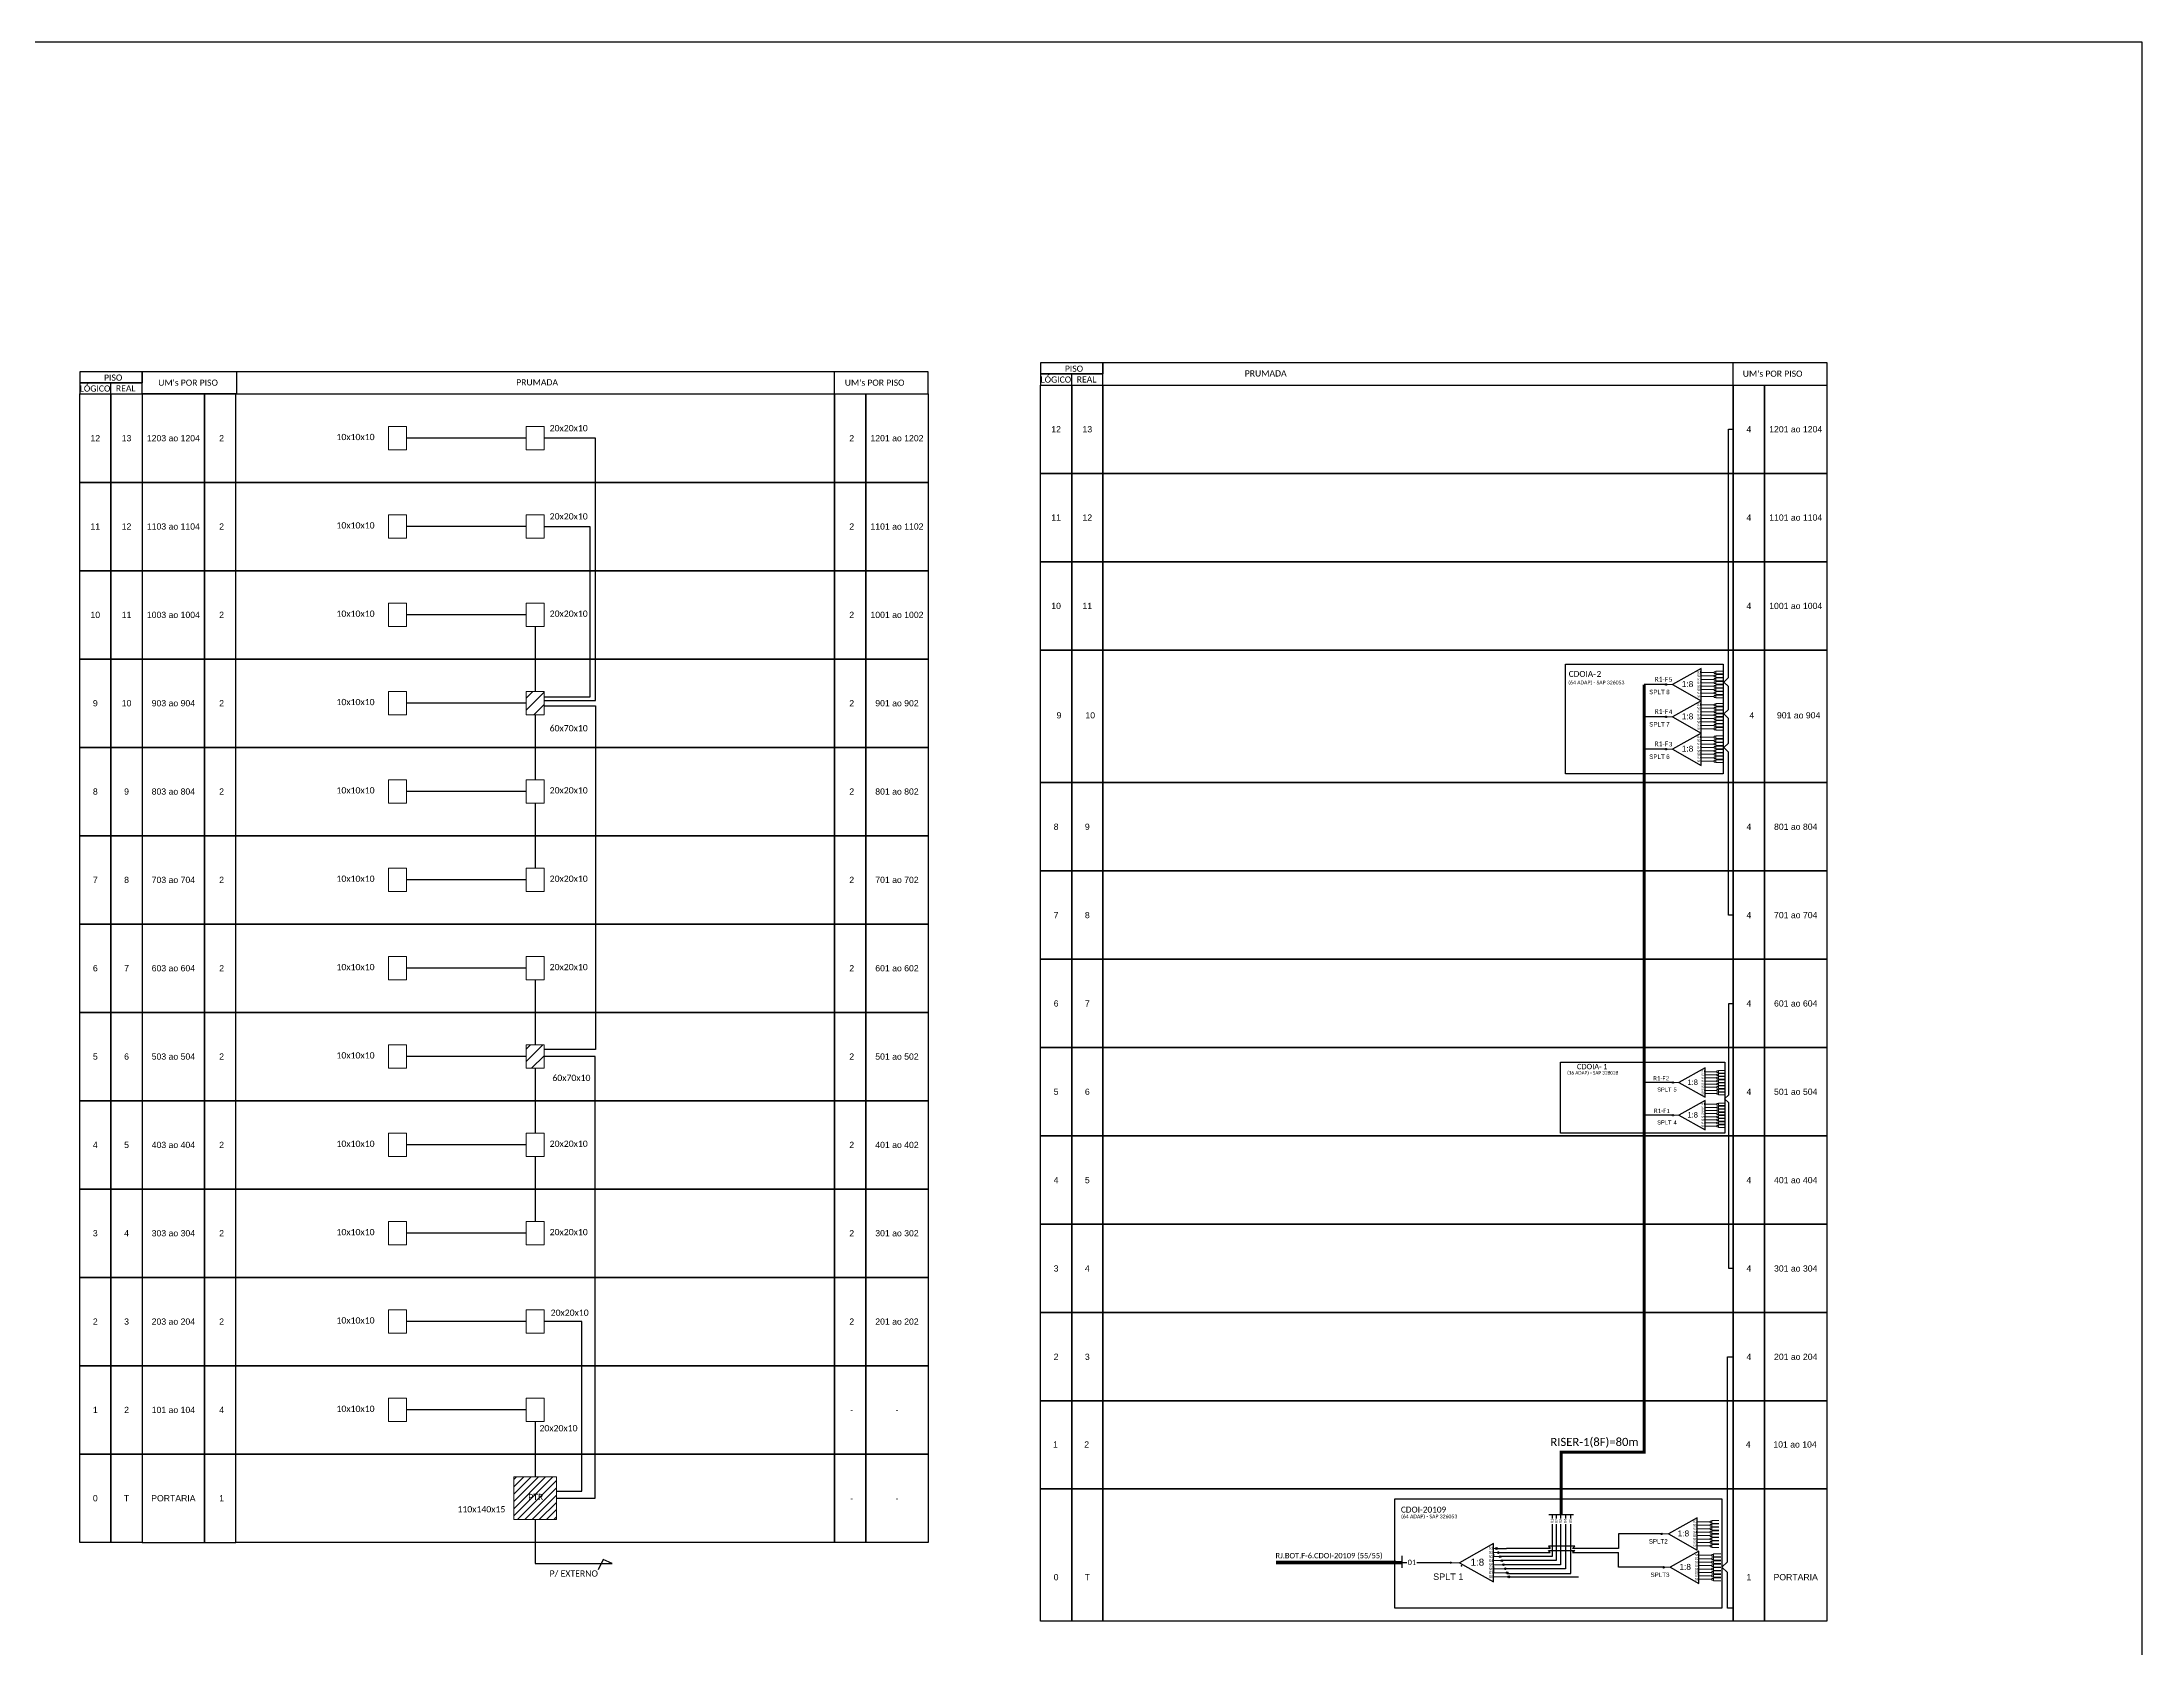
# Model space of a CAD drawing. Extents: x -89 to 749, y 705 to 1299.
# Drawn here: x 282.3 to 749.2, y 941.9 to 1299 of the extents above; entities that cross this region are included whole.
import ezdxf
from ezdxf.enums import TextEntityAlignment as Align

# ---------------------------------------------------------------- set-up
doc = ezdxf.new("R2010")
doc.units = 0
doc.styles.add('ARIAL', font='arial.ttf')
doc.styles.get("Standard").update_dxf_attribs({"font": 'arial.ttf'})
doc.styles.add('WMF-Calibri0', font='calibri.ttf')
doc.linetypes.add('RESERVA', pattern='A,0.5,-0.15,["RESERVA",Standard,S=0.18,R=0,X=0,Y=-0.1],-1.3', length=1.95)

# ---------------------------------------------------------------- blocks, each defined once
blk = doc.blocks.new('SPLT_1-8_SC-APC')
at = {"color": 1}
blk.add_lwpolyline([(-7.37, -2.1), (-17.04, -7.55), (-7.37, -13), (-7.37, -2.1)], dxfattribs=at)
at = {"color": 3, "lineweight": 0}
for points in [[(-2.99, -3.51), (-7.37, -3.51)], [(-7.37, -4.66), (-2.99, -4.66)], [(-7.37, -5.82), (-2.99, -5.82)], [(-7.37, -6.97), (-2.99, -6.97)], [(-2.41, -3.02), (-2.41, -4)], [(-2.41, -3.02), (0, -3.02)], [(-2.41, -4), (0, -4)], [(-2.41, -4.17), (-2.41, -5.16)], [(-2.41, -4.17), (0, -4.17)], [(-2.41, -5.16), (0, -5.16)], [(-2.41, -5.32), (-2.41, -6.31)], [(-2.41, -5.32), (0, -5.32)], [(-2.41, -6.31), (0, -6.31)], [(-2.41, -6.48), (-2.41, -7.46)], [(-2.41, -6.48), (0, -6.48)], [(-7.37, -8.12), (-2.99, -8.12)], [(-7.37, -9.28), (-2.99, -9.28)], [(-7.37, -10.43), (-2.99, -10.43)], [(-7.37, -11.58), (-2.99, -11.58)], [(-2.41, -7.46), (0, -7.46)], [(-2.41, -7.63), (-2.41, -8.62)], [(-2.41, -7.63), (0, -7.63)], [(-2.41, -8.62), (0, -8.62)], [(-2.41, -8.78), (-2.41, -9.77)], [(-2.41, -8.78), (0, -8.78)], [(-2.41, -9.77), (0, -9.77)], [(-2.41, -9.94), (-2.41, -10.92)], [(-2.41, -9.94), (0, -9.94)], [(-2.41, -10.92), (0, -10.92)], [(-2.41, -11.09), (-2.41, -12.08)], [(-2.41, -11.09), (0, -11.09)], [(-2.41, -12.08), (0, -12.08)]]:
    blk.add_lwpolyline(points, dxfattribs=at)
for points in [[(-2.99, -3.22), (-2.41, -3.22), (-2.41, -3.8), (-2.99, -3.8)], [(-2.99, -4.38), (-2.41, -4.38), (-2.41, -4.95), (-2.99, -4.95)], [(-2.99, -5.53), (-2.41, -5.53), (-2.41, -6.1), (-2.99, -6.1)], [(-2.99, -6.68), (-2.41, -6.68), (-2.41, -7.26), (-2.99, -7.26)], [(-2.99, -7.84), (-2.41, -7.84), (-2.41, -8.41), (-2.99, -8.41)], [(-2.99, -8.99), (-2.41, -8.99), (-2.41, -9.56), (-2.99, -9.56)], [(-2.99, -10.14), (-2.41, -10.14), (-2.41, -10.72), (-2.99, -10.72)], [(-2.99, -11.3), (-2.41, -11.3), (-2.41, -11.87), (-2.99, -11.87)]]:
    blk.add_lwpolyline(points, close=True, dxfattribs=at)
at = {"color": 1, "lineweight": 0}
blk.add_lwpolyline([(-17.04, -7.55), (-19.26, -7.55)], dxfattribs=at)
at = {"color": 1, "style": 'ARIAL'}
for s, height, p in [('1:8', 2, (-13.91, -8.4)), ('S1', 0.75, (-8.74, -3.78)), ('S2', 0.75, (-8.74, -4.97)), ('S3', 0.75, (-8.74, -6.18)), ('S4', 0.75, (-8.74, -7.36)), ('S5', 0.75, (-8.74, -8.57)), ('S6', 0.75, (-8.74, -9.69)), ('S7', 0.75, (-8.74, -10.78)), ('S8', 0.75, (-8.74, -11.9))]:
    blk.add_text(s, height=height, dxfattribs=at).set_placement(p)
blk = doc.blocks.new('SPLT_1-8_DIV_DIR')
h = blk.add_hatch(color=3)
h.dxf.hatch_style = 1
edge = h.paths.add_edge_path()
edge.add_arc((12.77, 4.04), 0.242, 0, 360)
h = blk.add_hatch(color=3)
h.dxf.hatch_style = 1
edge = h.paths.add_edge_path()
edge.add_arc((13.27, 2.88), 0.242, 0, 360)
h = blk.add_hatch(color=3)
h.dxf.hatch_style = 1
edge = h.paths.add_edge_path()
edge.add_arc((13.77, 1.73), 0.242, 0, 360)
h = blk.add_hatch(color=3)
h.dxf.hatch_style = 1
edge = h.paths.add_edge_path()
edge.add_arc((14.27, 0.58), 0.242, 0, 360)
h = blk.add_hatch(color=3)
h.dxf.hatch_style = 1
edge = h.paths.add_edge_path()
edge.add_arc((14.77, -0.58), 0.242, 0, 360)
h = blk.add_hatch(color=3)
h.dxf.hatch_style = 1
edge = h.paths.add_edge_path()
edge.add_arc((15.27, -1.73), 0.242, 0, 360)
h = blk.add_hatch(color=3)
h.dxf.hatch_style = 1
edge = h.paths.add_edge_path()
edge.add_arc((15.77, -2.88), 0.242, 0, 360)
h = blk.add_hatch(color=3)
h.dxf.hatch_style = 1
edge = h.paths.add_edge_path()
edge.add_arc((16.27, -4.04), 0.242, 0, 360)
at = {"color": 1, "lineweight": 0}
blk.add_lwpolyline([(2.22, 0), (0, 0)], dxfattribs=at)
at = {"color": 1}
blk.add_lwpolyline([(11.89, 5.45), (2.22, 0), (11.89, -5.45), (11.89, 5.45)], dxfattribs=at)
at = {"color": 7, "lineweight": 0}
for points in [[(12.77, 4.04), (11.89, 4.04)], [(11.89, 2.88), (13.27, 2.88)], [(11.89, 1.73), (13.77, 1.73)], [(11.89, 0.58), (14.27, 0.58)], [(11.89, -0.58), (14.77, -0.58)], [(11.89, -1.73), (15.27, -1.73)], [(11.89, -2.88), (15.77, -2.88)], [(11.89, -4.04), (16.27, -4.04)]]:
    blk.add_lwpolyline(points, dxfattribs=at)
at = {"color": 3}
for centre in [(12.77, 4.04), (13.27, 2.88), (13.77, 1.73), (14.27, 0.58), (14.77, -0.58), (15.27, -1.73), (15.77, -2.88), (16.27, -4.04)]:
    blk.add_circle(centre, 0.242, dxfattribs=at)
at = {"color": 1, "style": 'ARIAL'}
for s, height, p in [('1:8', 2, (5.35, -0.85)), ('S1', 0.75, (10.52, 3.77)), ('S2', 0.75, (10.52, 2.58)), ('S3', 0.75, (10.52, 1.37)), ('S4', 0.75, (10.52, 0.19)), ('S5', 0.75, (10.52, -1.02)), ('S6', 0.75, (10.52, -2.14)), ('S7', 0.75, (10.52, -3.24)), ('S8', 0.75, (10.52, -4.36))]:
    blk.add_text(s, height=height, dxfattribs=at).set_placement(p)

msp = doc.modelspace()

# ---------------------------------------------------------------- hatches: boundary and pattern name
h = msp.add_hatch()
h.set_pattern_fill('ANSI31', color=1, scale=0.6, style=0)
h.set_pattern_definition([(45, (-559.2245, 400.6272), (-1.3470384, 1.3470384), [])])
h.paths.add_polyline_path([(393.91, 1154.56), (389.94, 1154.56), (389.94, 1149.39), (393.91, 1149.39)])
h.paths.add_polyline_path([(393.91, 1075.97), (389.94, 1075.97), (389.94, 1070.8), (393.91, 1070.8)])
h = msp.add_hatch(color=3)
h.dxf.hatch_style = 1
edge = h.paths.add_edge_path()
edge.add_arc((643.37, 1156.13), 0.169, 0, 360)
h = msp.add_hatch(color=3)
h.dxf.hatch_style = 1
edge = h.paths.add_edge_path()
edge.add_arc((643.37, 1148.94), 0.169, 0, 360)
h = msp.add_hatch(color=3)
h.dxf.hatch_style = 1
edge = h.paths.add_edge_path()
edge.add_arc((643.37, 1141.75), 0.169, 0, 360)
h = msp.add_hatch(color=3)
h.dxf.hatch_style = 1
edge = h.paths.add_edge_path()
edge.add_arc((644.95, 1067.6), 0.154, 0, 360)
h = msp.add_hatch(color=3)
h.dxf.hatch_style = 1
edge = h.paths.add_edge_path()
edge.add_arc((644.95, 1060.34), 0.154, 0, 360)
h = msp.add_hatch()
h.set_pattern_fill('ANSI31', color=1, scale=0.36)
h.set_pattern_definition([(45, (105.0763, 2559.3436), (-0.80822305, 0.80822305), [])])
h.paths.add_polyline_path([(396.67, 979.9), (387.18, 979.9), (387.18, 970.42), (396.67, 970.42)])
h.paths.add_polyline_path([(390.02, 974.39), (394.11, 974.39), (394.11, 976.48), (390.02, 976.48)], flags=24)
h = msp.add_hatch(color=3)
h.dxf.hatch_style = 1
edge = h.paths.add_edge_path()
edge.add_arc((642.46, 967.23), 0.169, 0, 360)
h = msp.add_hatch(color=3)
h.dxf.hatch_style = 1
edge = h.paths.add_edge_path()
edge.add_arc((595.51, 960.82), 0.246, 0, 360)
h = msp.add_hatch(color=3)
h.dxf.hatch_style = 1
edge = h.paths.add_edge_path()
edge.add_arc((642.85, 959.8), 0.169, 0, 360)

# ---------------------------------------------------------------- linework, layer by layer
at = {"color": 5}
msp.add_line((617.33, 971.55), (622.82, 971.55), dxfattribs=at)
at = {"color": 3}
msp.add_line((605.72, 963.98), (607.96, 963.98), dxfattribs=at)
at = {"color": 2}
for p, q in [((632.84, 959.8), (632.84, 963.08)), ((642.85, 959.8), (632.84, 959.8))]:
    msp.add_line(p, q, dxfattribs=at)
for points in [[(-89.32, 705.02), (749.25, 705.02), (749.25, 1299.02), (-89.32, 1299.02), (-89.32, 705.02)], [(304.53, 1220.74), (479.32, 1220.74), (479.32, 1225.67), (304.53, 1225.67), (304.53, 1225.67), (304.53, 1223.2)], [(325.56, 1220.74), (325.56, 1225.67)], [(458.48, 1220.74), (458.48, 1225.67)], [(511.24, 1222.73), (511.24, 1225.19)], [(518.19, 1222.73), (679.21, 1222.73), (679.21, 1227.66), (518.19, 1227.66), (518.19, 1227.66), (518.19, 1225.19)], [(658.36, 1222.73), (658.36, 1227.66)], [(297.58, 1220.74), (297.58, 1223.2)], [(605.07, 962.74), (605.07, 962.21)]]:
    msp.add_lwpolyline(points)
for points in [[(290.64, 1223.2), (304.53, 1223.2), (304.53, 1225.67), (290.64, 1225.67)], [(504.3, 1225.19), (518.19, 1225.19), (518.19, 1227.66), (504.3, 1227.66)], [(504.3, 1222.73), (518.19, 1222.73), (518.19, 1225.19), (504.3, 1225.19)], [(290.64, 1220.74), (304.53, 1220.74), (304.53, 1223.2), (290.64, 1223.2)], [(290.64, 1220.74), (297.58, 1220.74), (297.58, 1201.09), (290.64, 1201.09)], [(297.58, 1220.74), (304.53, 1220.74), (304.53, 1201.09), (297.58, 1201.09)], [(318.41, 1220.74), (304.53, 1220.74), (304.53, 1201.09), (318.41, 1201.09)], [(325.36, 1220.74), (318.41, 1220.74), (318.41, 1201.09), (325.36, 1201.09)], [(325.36, 1220.74), (458.49, 1220.74), (458.49, 1201.09), (325.36, 1201.09)], [(458.49, 1220.74), (465.44, 1220.74), (465.44, 1201.09), (458.49, 1201.09)], [(465.44, 1220.74), (479.32, 1220.74), (479.32, 1201.09), (465.44, 1201.09)], [(290.64, 1201.09), (297.58, 1201.09), (297.58, 1181.44), (290.64, 1181.44)], [(297.58, 1201.09), (304.53, 1201.09), (304.53, 1181.44), (297.58, 1181.44)], [(318.41, 1201.09), (304.53, 1201.09), (304.53, 1181.44), (318.41, 1181.44)], [(325.36, 1201.09), (318.41, 1201.09), (318.41, 1181.44), (325.36, 1181.44)], [(325.36, 1201.09), (458.49, 1201.09), (458.49, 1181.44), (325.36, 1181.44)], [(458.49, 1201.09), (465.44, 1201.09), (465.44, 1181.44), (458.49, 1181.44)], [(465.44, 1201.09), (479.32, 1201.09), (479.32, 1181.44), (465.44, 1181.44)], [(290.64, 1181.44), (297.58, 1181.44), (297.58, 1161.8), (290.64, 1161.8)], [(297.58, 1181.44), (304.53, 1181.44), (304.53, 1161.8), (297.58, 1161.8)], [(318.41, 1181.44), (304.53, 1181.44), (304.53, 1161.8), (318.41, 1161.8)], [(325.36, 1181.44), (318.41, 1181.44), (318.41, 1161.8), (325.36, 1161.8)], [(325.36, 1181.44), (458.49, 1181.44), (458.49, 1161.8), (325.36, 1161.8)], [(458.49, 1181.44), (465.44, 1181.44), (465.44, 1161.8), (458.49, 1161.8)], [(465.44, 1181.44), (479.32, 1181.44), (479.32, 1161.8), (465.44, 1161.8)], [(290.64, 1161.8), (297.58, 1161.8), (297.58, 1142.15), (290.64, 1142.15)], [(297.58, 1161.8), (304.53, 1161.8), (304.53, 1142.15), (297.58, 1142.15)], [(318.41, 1161.8), (304.53, 1161.8), (304.53, 1142.15), (318.41, 1142.15)], [(325.36, 1161.8), (318.41, 1161.8), (318.41, 1142.15), (325.36, 1142.15)], [(325.36, 1161.8), (458.49, 1161.8), (458.49, 1142.15), (325.36, 1142.15)], [(458.49, 1161.8), (465.44, 1161.8), (465.44, 1142.15), (458.49, 1142.15)], [(465.44, 1161.8), (479.32, 1161.8), (479.32, 1142.15), (465.44, 1142.15)], [(290.64, 1142.15), (297.58, 1142.15), (297.58, 1122.5), (290.64, 1122.5)], [(297.58, 1142.15), (304.53, 1142.15), (304.53, 1122.5), (297.58, 1122.5)], [(318.41, 1142.15), (304.53, 1142.15), (304.53, 1122.5), (318.41, 1122.5)], [(325.36, 1142.15), (318.41, 1142.15), (318.41, 1122.5), (325.36, 1122.5)], [(325.36, 1142.15), (458.49, 1142.15), (458.49, 1122.5), (325.36, 1122.5)], [(458.49, 1142.15), (465.44, 1142.15), (465.44, 1122.5), (458.49, 1122.5)], [(465.44, 1142.15), (479.32, 1142.15), (479.32, 1122.5), (465.44, 1122.5)], [(290.64, 1122.5), (297.58, 1122.5), (297.58, 1102.86), (290.64, 1102.86)], [(297.58, 1122.5), (304.53, 1122.5), (304.53, 1102.86), (297.58, 1102.86)], [(318.41, 1122.5), (304.53, 1122.5), (304.53, 1102.86), (318.41, 1102.86)], [(325.36, 1122.5), (318.41, 1122.5), (318.41, 1102.86), (325.36, 1102.86)], [(325.36, 1122.5), (458.49, 1122.5), (458.49, 1102.86), (325.36, 1102.86)], [(458.49, 1122.5), (465.44, 1122.5), (465.44, 1102.86), (458.49, 1102.86)], [(465.44, 1122.5), (479.32, 1122.5), (479.32, 1102.86), (465.44, 1102.86)], [(290.64, 1102.86), (297.58, 1102.86), (297.58, 1083.21), (290.64, 1083.21)], [(297.58, 1102.86), (304.53, 1102.86), (304.53, 1083.21), (297.58, 1083.21)], [(318.41, 1102.86), (304.53, 1102.86), (304.53, 1083.21), (318.41, 1083.21)], [(325.36, 1102.86), (318.41, 1102.86), (318.41, 1083.21), (325.36, 1083.21)], [(325.36, 1102.86), (458.49, 1102.86), (458.49, 1083.21), (325.36, 1083.21)], [(458.49, 1102.86), (465.44, 1102.86), (465.44, 1083.21), (458.49, 1083.21)], [(465.44, 1102.86), (479.32, 1102.86), (479.32, 1083.21), (465.44, 1083.21)], [(290.64, 1083.21), (297.58, 1083.21), (297.58, 1063.57), (290.64, 1063.57)], [(297.58, 1083.21), (304.53, 1083.21), (304.53, 1063.57), (297.58, 1063.57)], [(318.41, 1083.21), (304.53, 1083.21), (304.53, 1063.57), (318.41, 1063.57)], [(325.36, 1083.21), (318.41, 1083.21), (318.41, 1063.57), (325.36, 1063.57)], [(325.36, 1083.21), (458.49, 1083.21), (458.49, 1063.57), (325.36, 1063.57)], [(458.49, 1083.21), (465.44, 1083.21), (465.44, 1063.57), (458.49, 1063.57)], [(465.44, 1083.21), (479.32, 1083.21), (479.32, 1063.57), (465.44, 1063.57)], [(290.64, 1063.57), (297.58, 1063.57), (297.58, 1043.92), (290.64, 1043.92)], [(297.58, 1063.57), (304.53, 1063.57), (304.53, 1043.92), (297.58, 1043.92)], [(318.41, 1063.57), (304.53, 1063.57), (304.53, 1043.92), (318.41, 1043.92)], [(325.36, 1063.57), (318.41, 1063.57), (318.41, 1043.92), (325.36, 1043.92)], [(325.36, 1063.57), (458.49, 1063.57), (458.49, 1043.92), (325.36, 1043.92)], [(458.49, 1063.57), (465.44, 1063.57), (465.44, 1043.92), (458.49, 1043.92)], [(465.44, 1063.57), (479.32, 1063.57), (479.32, 1043.92), (465.44, 1043.92)], [(290.64, 1043.92), (297.58, 1043.92), (297.58, 1024.27), (290.64, 1024.27)], [(297.58, 1043.92), (304.53, 1043.92), (304.53, 1024.27), (297.58, 1024.27)], [(318.41, 1043.92), (304.53, 1043.92), (304.53, 1024.27), (318.41, 1024.27)], [(325.36, 1043.92), (318.41, 1043.92), (318.41, 1024.27), (325.36, 1024.27)], [(325.36, 1043.92), (458.49, 1043.92), (458.49, 1024.27), (325.36, 1024.27)], [(458.49, 1043.92), (465.44, 1043.92), (465.44, 1024.27), (458.49, 1024.27)], [(465.44, 1043.92), (479.32, 1043.92), (479.32, 1024.27), (465.44, 1024.27)], [(290.64, 1024.27), (297.58, 1024.27), (297.58, 1004.63), (290.64, 1004.63)], [(297.58, 1024.27), (304.53, 1024.27), (304.53, 1004.63), (297.58, 1004.63)], [(318.41, 1024.27), (304.53, 1024.27), (304.53, 1004.63), (318.41, 1004.63)], [(325.36, 1024.27), (318.41, 1024.27), (318.41, 1004.63), (325.36, 1004.63)], [(325.36, 1024.27), (458.49, 1024.27), (458.49, 1004.63), (325.36, 1004.63)], [(458.49, 1024.27), (465.44, 1024.27), (465.44, 1004.63), (458.49, 1004.63)], [(465.44, 1024.27), (479.32, 1024.27), (479.32, 1004.63), (465.44, 1004.63)], [(290.64, 1004.63), (297.58, 1004.63), (297.58, 984.98), (290.64, 984.98)], [(297.58, 1004.63), (304.53, 1004.63), (304.53, 984.98), (297.58, 984.98)], [(318.41, 1004.63), (304.53, 1004.63), (304.53, 984.98), (318.41, 984.98)], [(325.36, 1004.63), (318.41, 1004.63), (318.41, 984.98), (325.36, 984.98)], [(325.36, 1004.63), (458.49, 1004.63), (458.49, 984.98), (325.36, 984.98)], [(458.49, 1004.63), (465.44, 1004.63), (465.44, 984.98), (458.49, 984.98)], [(465.44, 1004.63), (479.32, 1004.63), (479.32, 984.98), (465.44, 984.98)], [(290.64, 984.98), (297.58, 984.98), (297.58, 965.33), (290.64, 965.33)], [(297.58, 984.98), (304.53, 984.98), (304.53, 965.33), (297.58, 965.33)], [(318.41, 984.98), (304.53, 984.98), (304.53, 965.33), (318.41, 965.33)], [(325.36, 984.98), (318.41, 984.98), (318.41, 965.33), (325.36, 965.33)], [(325.36, 984.98), (458.49, 984.98), (458.49, 965.33), (325.36, 965.33)], [(458.49, 984.98), (465.44, 984.98), (465.44, 965.33), (458.49, 965.33)], [(465.44, 984.98), (479.32, 984.98), (479.32, 965.33), (465.44, 965.33)]]:
    msp.add_lwpolyline(points, close=True)
at = {"color": 7}
for points in [[(504.3, 1222.73), (511.24, 1222.73), (511.24, 1203.08), (504.3, 1203.08)], [(511.24, 1222.73), (518.19, 1222.73), (518.19, 1203.08), (511.24, 1203.08)], [(518.19, 1222.73), (658.36, 1222.73), (658.36, 1203.08), (518.19, 1203.08)], [(658.36, 1222.73), (665.3, 1222.73), (665.3, 1203.08), (658.36, 1203.08)], [(665.3, 1222.73), (679.19, 1222.73), (679.19, 1203.08), (665.3, 1203.08)], [(504.3, 1203.08), (511.24, 1203.08), (511.24, 1183.43), (504.3, 1183.43)], [(511.24, 1203.08), (518.19, 1203.08), (518.19, 1183.43), (511.24, 1183.43)], [(518.19, 1203.08), (658.36, 1203.08), (658.36, 1183.43), (518.19, 1183.43)], [(658.36, 1203.08), (665.3, 1203.08), (665.3, 1183.43), (658.36, 1183.43)], [(665.3, 1203.08), (679.19, 1203.08), (679.19, 1183.43), (665.3, 1183.43)], [(504.3, 1183.43), (511.24, 1183.43), (511.24, 1163.79), (504.3, 1163.79)], [(511.24, 1183.43), (518.19, 1183.43), (518.19, 1163.79), (511.24, 1163.79)], [(518.19, 1183.43), (658.36, 1183.43), (658.36, 1163.79), (518.19, 1163.79)], [(658.36, 1183.43), (665.3, 1183.43), (665.3, 1163.79), (658.36, 1163.79)], [(665.3, 1183.43), (679.19, 1183.43), (679.19, 1163.79), (665.3, 1163.79)], [(504.3, 1163.79), (511.24, 1163.79), (511.24, 1134.32), (504.3, 1134.32)], [(511.24, 1163.79), (518.19, 1163.79), (518.19, 1134.32), (511.24, 1134.32)], [(518.19, 1163.79), (658.36, 1163.79), (658.36, 1134.32), (518.19, 1134.32)], [(658.36, 1163.79), (665.3, 1163.79), (665.3, 1134.32), (658.36, 1134.32)], [(665.3, 1163.79), (679.19, 1163.79), (679.19, 1134.32), (665.3, 1134.32)], [(504.3, 1134.32), (511.24, 1134.32), (511.24, 1114.67), (504.3, 1114.67)], [(511.24, 1134.32), (518.19, 1134.32), (518.19, 1114.67), (511.24, 1114.67)], [(518.19, 1134.32), (658.36, 1134.32), (658.36, 1114.67), (518.19, 1114.67)], [(658.36, 1134.32), (665.3, 1134.32), (665.3, 1114.67), (658.36, 1114.67)], [(665.3, 1134.32), (679.19, 1134.32), (679.19, 1114.67), (665.3, 1114.67)], [(504.3, 1114.67), (511.24, 1114.67), (511.24, 1095.03), (504.3, 1095.03)], [(511.24, 1114.67), (518.19, 1114.67), (518.19, 1095.03), (511.24, 1095.03)], [(518.19, 1114.67), (658.36, 1114.67), (658.36, 1095.03), (518.19, 1095.03)], [(658.36, 1114.67), (665.3, 1114.67), (665.3, 1095.03), (658.36, 1095.03)], [(665.3, 1114.67), (679.19, 1114.67), (679.19, 1095.03), (665.3, 1095.03)], [(504.3, 1095.03), (511.24, 1095.03), (511.24, 1075.38), (504.3, 1075.38)], [(511.24, 1095.03), (518.19, 1095.03), (518.19, 1075.38), (511.24, 1075.38)], [(518.19, 1095.03), (658.36, 1095.03), (658.36, 1075.38), (518.19, 1075.38)], [(658.36, 1095.03), (665.3, 1095.03), (665.3, 1075.38), (658.36, 1075.38)], [(665.3, 1095.03), (679.19, 1095.03), (679.19, 1075.38), (665.3, 1075.38)], [(504.3, 1075.38), (511.24, 1075.38), (511.24, 1055.73), (504.3, 1055.73)], [(511.24, 1075.38), (518.19, 1075.38), (518.19, 1055.73), (511.24, 1055.73)], [(518.19, 1075.38), (658.36, 1075.38), (658.36, 1055.73), (518.19, 1055.73)], [(658.36, 1075.38), (665.3, 1075.38), (665.3, 1055.73), (658.36, 1055.73)], [(665.3, 1075.38), (679.19, 1075.38), (679.19, 1055.73), (665.3, 1055.73)], [(504.3, 1055.73), (511.24, 1055.73), (511.24, 1036.09), (504.3, 1036.09)], [(511.24, 1055.73), (518.19, 1055.73), (518.19, 1036.09), (511.24, 1036.09)], [(518.19, 1055.73), (658.36, 1055.73), (658.36, 1036.09), (518.19, 1036.09)], [(658.36, 1055.73), (665.3, 1055.73), (665.3, 1036.09), (658.36, 1036.09)], [(665.3, 1055.73), (679.19, 1055.73), (679.19, 1036.09), (665.3, 1036.09)], [(504.3, 1036.09), (511.24, 1036.09), (511.24, 1016.44), (504.3, 1016.44)], [(511.24, 1036.09), (518.19, 1036.09), (518.19, 1016.44), (511.24, 1016.44)], [(518.19, 1036.09), (658.36, 1036.09), (658.36, 1016.44), (518.19, 1016.44)], [(658.36, 1036.09), (665.3, 1036.09), (665.3, 1016.44), (658.36, 1016.44)], [(665.3, 1036.09), (679.19, 1036.09), (679.19, 1016.44), (665.3, 1016.44)], [(504.3, 1016.44), (511.24, 1016.44), (511.24, 996.79), (504.3, 996.79)], [(511.24, 1016.44), (518.19, 1016.44), (518.19, 996.79), (511.24, 996.79)], [(518.19, 1016.44), (658.36, 1016.44), (658.36, 996.79), (518.19, 996.79)], [(658.36, 1016.44), (665.3, 1016.44), (665.3, 996.79), (658.36, 996.79)], [(665.3, 1016.44), (679.19, 1016.44), (679.19, 996.79), (665.3, 996.79)], [(504.3, 996.79), (511.24, 996.79), (511.24, 977.26), (504.3, 977.26)], [(511.24, 996.79), (518.19, 996.79), (518.19, 977.26), (511.24, 977.26)], [(518.19, 996.79), (658.36, 996.79), (658.36, 977.26), (518.19, 977.26)], [(658.36, 996.79), (665.3, 996.79), (665.3, 977.26), (658.36, 977.26)], [(665.3, 996.79), (679.19, 996.79), (679.19, 977.26), (665.3, 977.26)], [(504.3, 977.26), (511.24, 977.26), (511.24, 947.79), (504.3, 947.79)], [(511.24, 977.26), (518.19, 977.26), (518.19, 947.79), (511.24, 947.79)], [(518.19, 977.26), (658.36, 977.26), (658.36, 947.79), (518.19, 947.79)], [(658.36, 977.26), (665.3, 977.26), (665.3, 947.79), (658.36, 947.79)], [(665.3, 977.26), (679.19, 977.26), (679.19, 947.79), (665.3, 947.79)]]:
    msp.add_lwpolyline(points, close=True, dxfattribs=at)
at = {"color": 0, "lineweight": 0}
for points in [[(359.34, 1213.5), (363.31, 1213.5), (363.31, 1208.33), (359.34, 1208.33)], [(389.94, 1213.5), (393.91, 1213.5), (393.91, 1208.33), (389.94, 1208.33)], [(359.34, 1193.85), (363.31, 1193.85), (363.31, 1188.68), (359.34, 1188.68)], [(389.94, 1193.85), (393.91, 1193.85), (393.91, 1188.68), (389.94, 1188.68)], [(359.34, 1174.21), (363.31, 1174.21), (363.31, 1169.03), (359.34, 1169.03)], [(389.94, 1174.21), (393.91, 1174.21), (393.91, 1169.03), (389.94, 1169.03)], [(359.34, 1154.56), (363.31, 1154.56), (363.31, 1149.39), (359.34, 1149.39)], [(359.34, 1134.91), (363.31, 1134.91), (363.31, 1129.74), (359.34, 1129.74)], [(389.94, 1134.91), (393.91, 1134.91), (393.91, 1129.74), (389.94, 1129.74)], [(359.34, 1115.27), (363.31, 1115.27), (363.31, 1110.1), (359.34, 1110.1)], [(389.94, 1115.27), (393.91, 1115.27), (393.91, 1110.1), (389.94, 1110.1)], [(359.34, 1095.62), (363.31, 1095.62), (363.31, 1090.45), (359.34, 1090.45)], [(389.94, 1095.62), (393.91, 1095.62), (393.91, 1090.45), (389.94, 1090.45)], [(359.34, 1075.97), (363.31, 1075.97), (363.31, 1070.8), (359.34, 1070.8)], [(359.34, 1056.33), (363.31, 1056.33), (363.31, 1051.16), (359.34, 1051.16)], [(389.94, 1056.33), (393.91, 1056.33), (393.91, 1051.16), (389.94, 1051.16)], [(359.34, 1036.68), (363.31, 1036.68), (363.31, 1031.51), (359.34, 1031.51)], [(389.94, 1036.68), (393.91, 1036.68), (393.91, 1031.51), (389.94, 1031.51)], [(359.34, 1017.04), (363.31, 1017.04), (363.31, 1011.86), (359.34, 1011.86)], [(389.94, 1017.04), (393.91, 1017.04), (393.91, 1011.86), (389.94, 1011.86)], [(359.34, 997.39), (363.31, 997.39), (363.31, 992.22), (359.34, 992.22)], [(389.94, 997.39), (393.91, 997.39), (393.91, 992.22), (389.94, 992.22)]]:
    msp.add_lwpolyline(points, close=True, dxfattribs=at)
at = {"color": 3}
for points in [[(389.94, 1210.91), (363.31, 1210.91)], [(393.91, 1152.57), (405.31, 1152.57), (405.31, 1210.91), (393.91, 1210.91)], [(657.27, 1154.3), (657.27, 1155.67), (656.23, 1156.67), (657.27, 1157.66), (657.26, 1212.9), (658.36, 1212.9)], [(389.94, 1191.27), (363.31, 1191.27)], [(393.91, 1191.27), (404.06, 1191.27), (404.06, 1153.35), (393.91, 1153.35)], [(389.94, 1171.62), (363.31, 1171.62)], [(391.93, 1169.03), (391.93, 1154.56)], [(657.26, 1144.85), (657.26, 1148.59), (656.23, 1149.59), (657.26, 1150.58), (657.26, 1154.3), (657.27, 1154.3)], [(389.94, 1151.97), (363.31, 1151.97)], [(391.93, 1149.39), (391.93, 1134.91)], [(393.91, 1151.37), (405.31, 1151.37), (405.31, 1074.94), (393.91, 1074.94)], [(658.36, 1104.85), (657.27, 1104.85), (657.27, 1141.12), (656.23, 1142.11), (657.27, 1143.11), (657.26, 1144.85)], [(389.94, 1132.33), (363.31, 1132.33)], [(391.93, 1129.74), (391.93, 1115.27)], [(389.94, 1112.68), (363.31, 1112.68)], [(389.94, 1093.03), (363.31, 1093.03)], [(391.93, 1090.45), (391.93, 1075.97)], [(658.36, 1026.26), (657.36, 1026.26), (657.36, 1063.08), (656.42, 1063.99), (657.36, 1064.89), (657.36, 1085.2), (658.36, 1085.2)], [(389.94, 1073.39), (363.31, 1073.39)], [(391.93, 1070.8), (391.93, 1056.33)], [(396.67, 975.16), (405.24, 975.16), (405.24, 1073.39), (393.91, 1073.39)], [(389.94, 1053.74), (363.31, 1053.74)], [(391.93, 1051.16), (391.93, 1036.68)], [(389.94, 1034.1), (363.31, 1034.1)], [(389.94, 1014.45), (363.31, 1014.45)], [(396.67, 976.72), (402.32, 976.72), (402.32, 1014.45), (393.91, 1014.45)], [(658.36, 950.71), (657.04, 950.71), (657.04, 958.65), (655.8, 959.85), (657.05, 961.05), (657.05, 1006.62), (658.36, 1006.62)], [(389.94, 994.8), (363.31, 994.8)], [(391.93, 992.22), (391.93, 979.9)], [(642.46, 967.23), (632.84, 967.23), (632.84, 963.98), (622.63, 963.98), (623.12, 964.47), (617.24, 964.47), (617.65, 963.98), (607.96, 963.98)], [(585.78, 960.83), (584.71, 960.83)], [(595.76, 960.83), (587.95, 960.83)]]:
    msp.add_lwpolyline(points, dxfattribs=at)
at = {"color": 1}
for points in [[(621.03, 1160.69), (656.1, 1160.69), (656.1, 1136.25), (621.03, 1136.25)], [(619.93, 1072.12), (656.51, 1072.12), (656.51, 1056.36), (619.93, 1056.36)], [(583.11, 975.05), (655.8, 975.05), (655.8, 950.71), (583.11, 950.71)]]:
    msp.add_lwpolyline(points, close=True, dxfattribs=at)
at = {"color": 1, "lineweight": 0}
for points in [[(389.94, 1154.56), (393.91, 1154.56), (393.91, 1149.39), (389.94, 1149.39)], [(389.94, 1075.97), (393.91, 1075.97), (393.91, 1070.8), (389.94, 1070.8)], [(387.18, 979.9), (396.67, 979.9), (396.67, 970.42), (387.18, 970.42)]]:
    msp.add_lwpolyline(points, close=True, dxfattribs=at)
at = {"color": 5, "const_width": 0.66}
msp.add_lwpolyline([(620.08, 971.55), (620.08, 985.39), (638.57, 985.39), (638.57, 1156.13)], dxfattribs=at)
at = {"color": 5}
for points in [[(643.37, 1156.13), (638.57, 1156.13)], [(643.37, 1148.94), (638.57, 1148.94)], [(643.37, 1141.75), (638.57, 1141.75)], [(644.95, 1067.6), (638.57, 1067.6)], [(644.95, 1060.34), (638.57, 1060.34)], [(618.08, 971.55), (618.08, 970.68)], [(618.99, 971.55), (618.99, 970.68)], [(619.91, 971.55), (619.91, 970.68)], [(621.06, 971.55), (621.06, 970.68)], [(622.21, 970.68), (622.21, 971.55)], [(618.08, 969.39), (618.06, 962.18), (606.5, 962.18)], [(618.99, 969.39), (618.99, 961.28), (606.89, 961.28)], [(619.91, 969.39), (619.91, 960.38), (607.28, 960.38)], [(621.06, 969.39), (621.06, 959.48), (607.67, 959.48)], [(608.02, 958.4), (622.21, 958.4), (622.21, 969.39)], [(605.53, 964.01), (605.53, 964.01)]]:
    msp.add_lwpolyline(points, dxfattribs=at)
at = {"color": 1}
for points in [[(656.51, 1057.79), (656.51, 1057.79), (656.51, 1056.36), (619.93, 1056.36), (619.93, 1072.12), (624.63, 1072.12)], [(391.93, 970.42), (391.93, 960.62), (409.03, 960.62), (407.01, 961.57), (405.92, 959.24)], [(584.71, 959.71), (584.71, 962.34)], [(605.07, 959.95), (605.07, 958.71)]]:
    msp.add_lwpolyline(points, dxfattribs=at)
at = {"color": 2}
for points in [[(606.11, 963.08), (608.35, 963.08)], [(608.35, 963.08), (617.65, 963.08), (617.24, 963.57), (623.12, 963.57), (622.63, 963.08), (632.84, 963.08)]]:
    msp.add_lwpolyline(points, dxfattribs=at)
at = {"color": 1, "const_width": 0.815}
msp.add_lwpolyline([(556.65, 960.84), (584.71, 960.83)], dxfattribs=at)
at = {"color": 253, "linetype": 'RESERVA', "ltscale": 3}
msp.add_lwpolyline([(608.45, 957.69), (623.97, 957.69)], dxfattribs=at)
at = {"color": 3}
for centre, radius in [((643.37, 1156.13), 0.169), ((643.37, 1148.94), 0.169), ((643.37, 1141.75), 0.169), ((644.95, 1067.6), 0.154), ((644.95, 1060.34), 0.154), ((642.46, 967.23), 0.169), ((642.85, 959.8), 0.169)]:
    msp.add_circle(centre, radius, dxfattribs=at)
at = {"color": 7}
for p in [(504.3, 1203.08), (504.3, 1183.43), (504.3, 1163.79), (504.3, 1134.32), (504.3, 1114.67), (504.3, 1095.03), (504.3, 1075.38), (504.3, 1055.73), (504.3, 1036.09), (504.3, 1016.44), (504.3, 996.79), (504.3, 977.26)]:
    msp.add_point(p, dxfattribs=at)
for p in [(646.29, 1067.6), (597.89, 960.12)]:
    msp.add_point(p)

# ---------------------------------------------------------------- block references
at = {"color": 3}
for p, xscale, yscale, zscale in [((656.08, 1161.11), 0.6599999999999999, 0.6599999999999999, 0.6599999999999999), ((656.08, 1153.92), 0.6599999999999999, 0.6599999999999999, 0.6599999999999999), ((656.08, 1146.73), 0.6599999999999999, 0.6599999999999999, 0.6599999999999999), ((656.51, 1072.12), 0.6, 0.6, 0.6), ((656.51, 1064.87), 0.6, 0.6, 0.6), ((655.17, 972.21), 0.66, 0.66, 0.66), ((655.56, 964.78), 0.66, 0.66, 0.66)]:
    msp.add_blockref('SPLT_1-8_SC-APC', p, dxfattribs=dict(at, xscale=xscale, yscale=yscale, zscale=zscale))
at = {"xscale": 0.78, "yscale": 0.78, "zscale": 0.78}
msp.add_blockref('SPLT_1-8_DIV_DIR', (595.76, 960.83), dxfattribs=at)

# ---------------------------------------------------------------- texts
at = {"style": 'WMF-Calibri0'}
for s, height, p in [('     PISO', 1.38, (293.62, 1223.69)), ("UM's POR PISO", 1.38, (308.1, 1222.57)), ('PRUMADA', 1.38, (387.7, 1222.64)), ("UM's POR PISO", 1.38, (460.78, 1222.57)), ('  LÓGICO', 1.38, (503.35, 1223.26)), ('     PISO', 1.38, (507.28, 1225.68)), ('    REAL', 1.38, (510.41, 1223.29)), ('PRUMADA', 1.38, (549.72, 1224.63)), ("UM's POR PISO", 1.38, (660.47, 1224.57)), ('  LÓGICO', 1.38, (289.69, 1221.27)), ('    REAL', 1.38, (296.75, 1221.3)), ('10x10x10', 1.39, (347.74, 1210.48)), ('20x20x10', 1.39, (395.15, 1212.45)), ('10x10x10', 1.39, (347.74, 1190.83)), ('20x20x10', 1.39, (395.15, 1192.83)), ('10x10x10', 1.39, (347.74, 1171.19)), ('20x20x10', 1.39, (395.15, 1171.19)), ('10x10x10', 1.39, (347.74, 1151.54)), ('10x10x10', 1.39, (347.74, 1131.9)), ('20x20x10', 1.39, (395.15, 1131.9)), ('10x10x10', 1.39, (347.74, 1112.25)), ('20x20x10', 1.39, (395.15, 1112.25)), ('10x10x10', 1.39, (347.74, 1092.6)), ('20x20x10', 1.39, (395.15, 1092.6)), ('10x10x10', 1.39, (347.74, 1072.96)), ('10x10x10', 1.39, (347.74, 1053.31)), ('20x20x10', 1.39, (395.15, 1053.31)), ('10x10x10', 1.39, (347.74, 1033.66)), ('20x20x10', 1.39, (395.15, 1033.66)), ('10x10x10', 1.39, (347.74, 1014.02)), ('20x20x10', 1.39, (395.36, 1015.73)), ('10x10x10', 1.39, (347.74, 994.37)), ('20x20x10', 1.39, (392.88, 990.04)), ('PTR', 1.39, (390.37, 974.75)), ('110x140x15', 1.39, (374.63, 972.01)), ('P/ EXTERNO', 1.39, (395.13, 957.72)), ('01', 1.2, (585.94, 960.3))]:
    msp.add_text(s, height=height, dxfattribs=at).set_placement(p)
at = {"style": 'ARIAL'}
for s, p in [('12', (294.11, 1210.91)), ('13', (301.06, 1210.91)), ('1203 ao 1204', (311.47, 1210.91)), ('2', (322.2, 1210.91)), ('2', (462.32, 1210.91)), ('1201 ao 1202', (472.38, 1210.91)), ('11', (294.11, 1191.27)), ('12', (301.06, 1191.27)), ('1103 ao 1104', (311.47, 1191.27)), ('2', (322.2, 1191.27)), ('2', (462.32, 1191.27)), ('1101 ao 1102', (472.38, 1191.27)), ('10', (294.11, 1171.62)), ('11', (301.06, 1171.62)), ('1003 ao 1004', (311.47, 1171.62)), ('2', (322.2, 1171.62)), ('2', (462.32, 1171.62)), ('1001 ao 1002', (472.38, 1171.62)), ('9', (294.11, 1151.97)), ('10', (301.06, 1151.97)), ('903 ao 904', (311.47, 1151.97)), ('2', (322.2, 1151.97)), ('2', (462.32, 1151.97)), ('901 ao 902', (472.38, 1151.97)), ('8', (294.11, 1132.33)), ('9', (301.06, 1132.33)), ('803 ao 804', (311.47, 1132.33)), ('2', (322.2, 1132.33)), ('2', (462.32, 1132.33)), ('801 ao 802', (472.38, 1132.33)), ('7', (294.11, 1112.68)), ('8', (301.06, 1112.68)), ('703 ao 704', (311.47, 1112.68)), ('2', (322.2, 1112.68)), ('2', (462.32, 1112.68)), ('701 ao 702', (472.38, 1112.68)), ('6', (294.11, 1093.03)), ('7', (301.06, 1093.03)), ('603 ao 604', (311.47, 1093.03)), ('2', (322.2, 1093.03)), ('2', (462.32, 1093.03)), ('601 ao 602', (472.38, 1093.03)), ('6', (301.06, 1073.39)), ('503 ao 504', (311.47, 1073.39)), ('2', (322.2, 1073.39)), ('2', (462.32, 1073.39)), ('501 ao 502', (472.38, 1073.39)), ('5', (294.11, 1073.39)), ('4', (294.11, 1053.74)), ('5', (301.06, 1053.74)), ('403 ao 404', (311.47, 1053.74)), ('2', (322.2, 1053.74)), ('2', (462.32, 1053.74)), ('401 ao 402', (472.38, 1053.74)), ('3', (294.11, 1034.1)), ('4', (301.06, 1034.1)), ('303 ao 304', (311.47, 1034.1)), ('2', (322.2, 1034.1)), ('2', (462.32, 1034.1)), ('301 ao 302', (472.38, 1034.1)), ('2', (294.11, 1014.45)), ('3', (301.06, 1014.45)), ('203 ao 204', (311.47, 1014.45)), ('2', (322.2, 1014.45)), ('2', (462.32, 1014.45)), ('201 ao 202', (472.38, 1014.45)), ('1', (294.11, 994.8)), ('2', (301.06, 994.8)), ('101 ao 104', (311.47, 994.8)), ('4', (322.2, 994.8)), ('-', (462.32, 994.8)), ('-', (472.38, 994.8)), ('0', (294.11, 975.16)), ('T', (301.06, 975.16)), ('PORTARIA', (311.47, 975.16)), ('1', (322.2, 975.16)), ('-', (462.32, 975.16)), ('-', (472.38, 975.16))]:
    msp.add_text(s, height=1.38, dxfattribs=at).set_placement(p, align=Align.MIDDLE_CENTER)
at = {"color": 7, "style": 'ARIAL'}
for s, p in [('12', (507.77, 1212.9)), ('13', (514.71, 1212.9)), ('4', (661.83, 1212.9)), ('1201 ao 1204', (672.24, 1212.9)), ('11', (507.77, 1193.26)), ('12', (514.71, 1193.26)), ('4', (661.83, 1193.26)), ('1101 ao 1104', (672.24, 1193.26)), ('10', (507.77, 1173.61)), ('11', (514.71, 1173.61)), ('4', (661.83, 1173.61)), ('1001 ao 1004', (672.24, 1173.61)), ('9', (508.42, 1149.28)), ('10', (515.36, 1149.28)), ('4', (662.48, 1149.28)), ('901 ao 904', (672.89, 1149.28)), ('8', (507.77, 1124.5)), ('9', (514.71, 1124.5)), ('4', (661.83, 1124.5)), ('801 ao 804', (672.24, 1124.5)), ('7', (507.77, 1104.85)), ('8', (514.71, 1104.85)), ('4', (661.83, 1104.85)), ('701 ao 704', (672.24, 1104.85)), ('6', (507.77, 1085.2)), ('7', (514.71, 1085.2)), ('4', (661.83, 1085.2)), ('601 ao 604', (672.24, 1085.2)), ('5', (507.77, 1065.56)), ('6', (514.71, 1065.56)), ('4', (661.83, 1065.56)), ('501 ao 504', (672.24, 1065.56)), ('4', (507.77, 1045.91)), ('5', (514.71, 1045.91)), ('4', (661.83, 1045.91)), ('401 ao 404', (672.24, 1045.91)), ('3', (507.77, 1026.26)), ('4', (514.71, 1026.26)), ('4', (661.83, 1026.26)), ('301 ao 304', (672.24, 1026.26)), ('2', (507.77, 1006.62)), ('3', (514.71, 1006.62)), ('4', (661.83, 1006.62)), ('201 ao 204', (672.24, 1006.62)), ('1', (507.62, 987.12)), ('2', (514.57, 987.12)), ('4', (661.68, 987.12)), ('101 ao 104', (672.09, 987.12)), ('0', (507.77, 957.61)), ('T', (514.71, 957.61)), ('1', (661.83, 957.61)), ('PORTARIA', (672.24, 957.61))]:
    msp.add_text(s, height=1.38, dxfattribs=at).set_placement(p, align=Align.MIDDLE_CENTER)
at = {"color": 1, "style": 'WMF-Calibri0'}
for s, height, p in [('CDOIA-', 1.32, (621.76, 1157.83)), ('2', 1.32, (627.95, 1157.83)), ('60x70x10', 1.39, (395.15, 1145.71)), ('CDOIA-', 1.2, (623.59, 1070.56)), ('1', 1.2, (629.4, 1070.56)), ('60x70x10', 1.39, (395.75, 1067.95)), ('CDOI-20109', 1.32, (584.44, 971.97)), ('RJ.BOT.F-6.CDOI-20109 (55/55)', 1.2, (556.56, 961.79))]:
    msp.add_text(s, height=height, dxfattribs=at).set_placement(p)
for s, height, p in [('(64 ADAP) - SAP 326053', 0.825, (627.91, 1156.16)), ('(16 ADAP) - SAP 328028', 0.75, (627.1, 1069.4)), ('(64 ADAP) - SAP 326053', 0.825, (590.74, 970.7))]:
    msp.add_text(s, height=height, dxfattribs=at).set_placement(p, align=Align.CENTER)
at = {"color": 7, "style": 'ARIAL'}
for s, height, p in [('SPLT', 0.99, (641.4, 1153.97)), ('8', 0.99, (643.83, 1153.97)), ('SPLT', 0.99, (641.4, 1146.78)), ('7', 0.99, (643.83, 1146.78)), ('SPLT', 0.99, (641.4, 1139.58)), ('6', 0.99, (643.83, 1139.58)), ('SPLT', 0.9, (643.02, 1065.6)), ('5', 0.9, (645.42, 1065.6)), ('SPLT', 0.9, (643.02, 1058.28)), ('4', 0.9, (645.42, 1058.28))]:
    msp.add_text(s, height=height, dxfattribs=at).set_placement(p, align=Align.CENTER)
at = {"color": 5, "style": 'WMF-Calibri0'}
for s, height, p in [('R1-F', 1.056, (640.88, 1156.78)), ('R1-F', 1.056, (640.88, 1149.59)), ('R1-F', 1.056, (640.88, 1142.4)), ('R1-F', 0.96, (640.57, 1068.07)), ('R1-F', 0.96, (640.73, 1060.84)), ('RISER-1(8F)=80m', 1.8, (617.69, 986.78))]:
    msp.add_text(s, height=height, dxfattribs=at).set_placement(p)
at = {"color": 5, "style": 'ARIAL'}
for s, height, p in [('5', 0.99, (644.42, 1156.76)), ('4', 0.99, (644.42, 1149.57)), ('3', 0.99, (644.42, 1142.37)), ('2', 0.9, (643.73, 1068.08)), ('1', 0.9, (643.9, 1060.82))]:
    msp.add_text(s, height=height, dxfattribs=at).set_placement(p, align=Align.CENTER)
at = {"style": 'ARIAL'}
for s, p in [('01', (618.07, 970.09)), ('02', (619.04, 970.09)), ('03', (619.92, 970.09)), ('04', (621.02, 970.09)), ('05', (622.17, 970.09))]:
    msp.add_text(s, height=0.595, rotation=90, dxfattribs=at).set_placement(p, align=Align.MIDDLE_CENTER)
for s, p in [('SPLT2', (641.67, 965.07)), ('SPLT3', (642.06, 957.64))]:
    msp.add_text(s, height=0.99, dxfattribs=at).set_placement(p, align=Align.CENTER)
at = {"color": 7, "style": 'ARIAL'}
msp.add_text('SPLT 1', height=1.44, dxfattribs=at).set_placement((591.62, 956.99))

doc.saveas('drawing.dxf')
